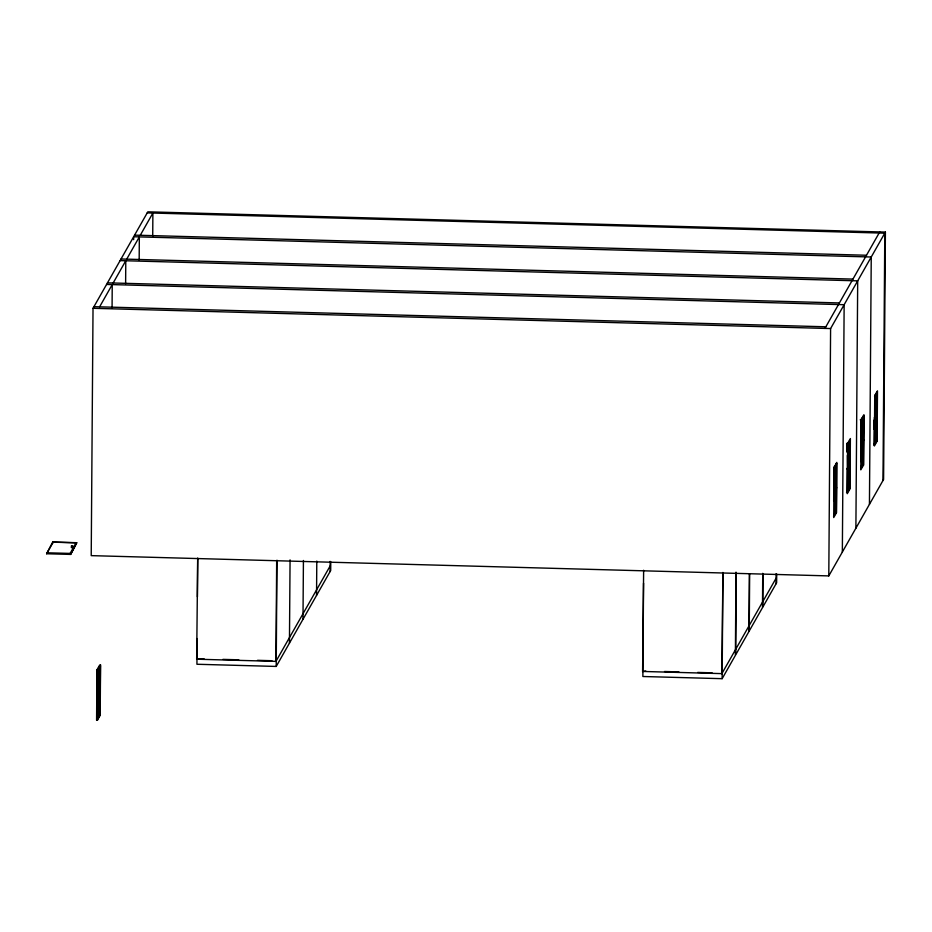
<?xml version="1.0" encoding="UTF-8"?>
<svg xmlns="http://www.w3.org/2000/svg" width="932" height="932" viewBox="0 0 932 932"><rect width="100%" height="100%" fill="white"/><g stroke="black" fill="none" stroke-linecap="round" stroke-linejoin="round"><path stroke-width="1.4" d="M46.6 553.759L52.693 542.063L76.762 542.715L70.669 554.412L46.6 553.759L53.206 542.179L76.133 542.808L70.168 553.317M52.693 543.03L52.693 542.063M70.669 554.412L76.762 542.715M93.025 308.294L91.219 555.635L828.793 575.906L883.594 479.432L885.4 232.091L147.827 211.82L93.025 308.294L830.598 328.553L885.4 232.091M96.59 720.156L96.963 669.828L99.701 665.005L100.551 665.029L100.178 715.357L97.441 720.18L96.59 720.156L97.965 717.745M100.26 690.659L100.085 714.564L97.557 719.015L96.707 718.991L96.881 695.086L97.767 695.051L100.26 690.659L99.409 690.635L99.34 700.48M100.26 690.099L99.409 690.076L99.584 666.17L100.435 666.194L100.26 690.099L97.732 694.55L96.881 694.526L97.056 670.621L98.291 668.454L99.2 668.361L99.025 692.266L98.175 692.243L98.967 692.371L99.141 668.477M97.441 720.18L97.813 669.852L100.551 665.029M96.707 718.991L98 716.428L98.85 716.452M98.326 672.566L98.349 668.337M98.512 716.836L98.745 692.826M98.687 692.371L98.92 668.361M98.116 692.907L99.025 692.826L98.477 716.883M99.025 692.826L98.85 716.731L97.942 716.813M112.073 307.758L112.236 284.598L99.608 306.838M125.622 283.911L125.785 260.75L113.156 282.99M133.649 239.652L133.672 236.74L871.245 257.011L869.439 504.352M139.171 260.063L139.334 236.903L126.705 259.143M152.72 236.215L152.883 213.055L140.254 235.295M330.138 565.98L275.942 661.382L196.664 659.204L197.701 558.012L197.421 596.841M197.118 638.537L196.932 664.26L276.21 666.438L330.697 570.5L330.767 561.775M275.942 661.382L276.676 560.726M276.21 666.438L276.979 560.19M289.444 643.127L290.062 559.887M302.993 619.267L303.424 560.482M316.542 595.42L316.798 561.076M330.091 571.572L330.161 561.39M776.076 578.236L721.881 673.626L642.602 671.448L643.639 570.268M643.546 583.211L642.87 676.504L722.149 678.682L735.383 655.371L736 572.143M721.881 673.626L722.917 572.446L722.149 678.682M736.292 573.04L735.697 654.835L748.932 631.523L749.351 574.17M749.654 573.634L749.235 630.987L762.481 607.676L762.737 573.331M763.028 574.228L762.784 607.14L776.636 582.756L776.706 574.019M776.03 583.828L776.111 573.646M828.793 575.906L830.598 328.553M833.674 500.973L833.732 492.457L836.552 487.459L836.412 463.6M834.047 491.851L833.907 467.992L835.142 465.825L834.967 489.731M834.606 469.926L834.641 465.697L835.491 465.72L835.247 489.743M834.792 514.196L834.967 490.29M834.851 514.091L835.025 490.185M835.025 489.626L835.2 465.72M835.072 514.196L835.305 490.185L834.455 490.162M835.62 497.839L835.689 487.995L836.54 488.018L836.365 511.924L833.558 516.363M834.466 489.603L835.701 487.436L835.876 463.53M833.592 516.305L836.086 511.913L836.26 488.007M836.435 463.553L836.26 487.448L833.732 491.898M836.47 512.716L836.831 462.388L834.093 467.212L833.721 517.54L836.47 512.716L835.62 512.693M842.342 552.047L844.147 304.706L106.574 284.446M846.734 451.973L846.792 443.341L847.642 443.364L850.38 438.541L850.019 488.869L847.27 493.692L847.642 443.364M846.873 446.941L846.897 444.133L847.747 444.156L850.264 439.706L849.809 463.6L847.572 468.062L847.374 455.41M849.914 488.077L849.809 464.159L849.914 488.077L847.13 492.457L847.281 468.61L850.089 463.612L850.264 439.706M847.433 447.174L847.456 444.145L849.04 441.873L848.796 465.883M847.386 492.527L846.536 492.504L847.771 490.325L847.945 466.419L848.854 466.338L848.621 490.349M848.027 456.028L847.945 465.86L848.866 465.779M848.574 466.338L848.341 490.349L847.106 492.515M848.516 465.883L848.749 441.873M855.891 528.199L857.696 280.858L120.123 260.599M860.702 461.515L860.83 444.762L863.638 439.764L863.813 415.858L862.298 418.025L862.415 441.931L861.494 442.013L862.415 441.931L862.205 418.177M861.145 444.156L861.005 420.297M861.191 419.517L860.818 469.845L863.568 465.021L863.929 414.693L861.191 419.517L860.341 419.493M861.669 426.437L861.727 419.412M861.89 466.501L862.123 442.479M862.065 442.036L862.286 419.412M862.648 459.989L862.787 440.3L863.638 440.323L863.463 464.229L860.655 468.668L863.183 464.218L863.358 440.312M862.939 420.052L862.787 439.741L863.638 439.764M863.533 415.847L863.358 439.753L860.83 444.203M873.75 429.337L873.843 420.845M874.402 417.326L874.379 420.355L876.907 415.905L877.07 393.409M874.519 444.774L873.634 444.797L874.868 442.63L875.043 418.724M875.672 418.072L875.754 394.329M877.105 441.162L877.478 390.846L874.74 395.669L874.367 445.985L877.105 441.162L876.266 441.139M882.988 480.504L884.794 233.163L147.221 212.892M100.435 666.194L97.907 670.644L97.056 670.621M196.664 659.204L204.178 658.866M824.937 328.402L879.738 231.928M642.602 671.448L645.794 670.993M875.789 394.283L874.554 396.45L877.047 392.057M836.715 463.553L833.907 467.992M863.813 415.858L861.284 420.309L860.446 420.285M873.843 420.285L874.694 420.309M834.012 492.469L836.54 488.018M847.596 468.563L846.71 468.598L847.561 468.621L850.089 464.171M863.638 440.323L860.83 444.762M861.552 442.467L862.403 442.49L862.17 466.501L861.319 466.478L862.613 464.206M874.484 444.82L877.012 440.382L877.187 416.476L874.659 420.926L873.808 420.903M71.997 547.247C70.506 546.874 73.978 547.923 71.787 547.34M72.253 547.643L71.298 547.468L72.044 547.247M134.581 235.132L866.492 255.251M121.044 258.991L852.943 279.099M107.495 282.839L839.394 302.947M93.946 306.686L825.845 326.794M876.907 415.905L874.379 420.915L874.204 444.82L875.439 442.642L875.672 418.631L875.498 442.537M875.579 418.794L875.719 442.653L874.868 442.63M861.494 442.572L862.345 442.595L862.228 466.396L861.378 466.373M862.717 464.998L863.568 465.021M861.378 466.093L862.228 466.117M834.583 465.814L835.422 465.837M835.701 487.436L836.552 487.459M834.408 489.719L835.317 489.626M847.771 490.325L848.679 490.244M834.396 490.279L835.247 490.302M834.222 514.173L835.13 514.091M46.612 552.781L70.669 553.433M222.911 659.378L238.767 659.809M257.512 660.322L271.923 660.718M664.528 671.506L678.939 671.902M697.684 672.426L712.095 672.822M96.963 669.828L97.813 669.852M96.881 695.086L97.732 695.109M99.235 714.541L100.085 714.564M99.328 715.333L100.178 715.357M72.148 547.166L72.952 547.235L71.985 547.527M97.452 695.097L97.278 719.003L99.806 714.553L99.98 690.647L97.452 695.097M97.627 670.632L97.452 694.538L99.98 690.088L100.155 666.182L97.627 670.632M71.368 546.164L72.952 546.257L71.368 546.164"/></g></svg>
